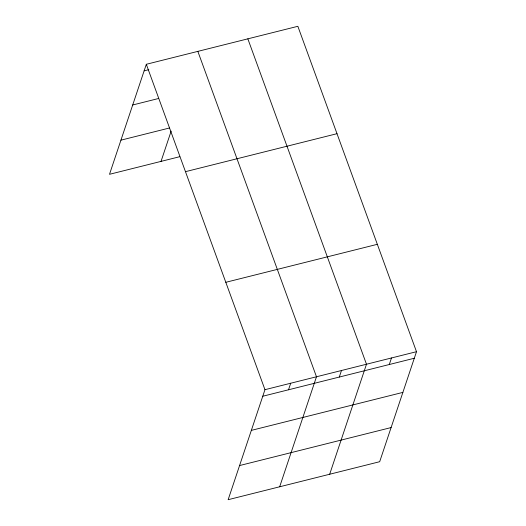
<?xml version="1.0" encoding="UTF-8"?>
<svg xmlns="http://www.w3.org/2000/svg" width="526" height="526" viewBox="0 0 526 526"><rect width="100%" height="100%" fill="white"/><g stroke="black" fill="none" stroke-linecap="round" stroke-linejoin="round"><path stroke-width="0.79" d="M146.32 64.29L264.959 389.687L228.146 499.7L379.68 461.71L416.493 351.697L297.854 26.3L146.32 64.29L109.507 174.303L179.78 156.689M161.028 161.39L171.154 131.125M288.524 389.779L290.72 383.23M279.668 486.78L316.481 376.767L197.842 51.377M339.29 377.057L341.479 370.501M329.677 474.248L366.484 364.235L247.845 38.839M389.293 364.518L391.489 357.963M144.124 70.846L148.812 69.669M132.703 104.983L158.464 98.526M120.934 140.159L169.333 128.028M185.468 171.673L337.002 133.683M225.805 282.304L377.339 244.314M264.959 389.687L416.493 351.697M262.763 396.242L414.297 358.252M251.343 430.38L402.877 392.389M239.573 465.556L391.107 427.566"/></g></svg>
